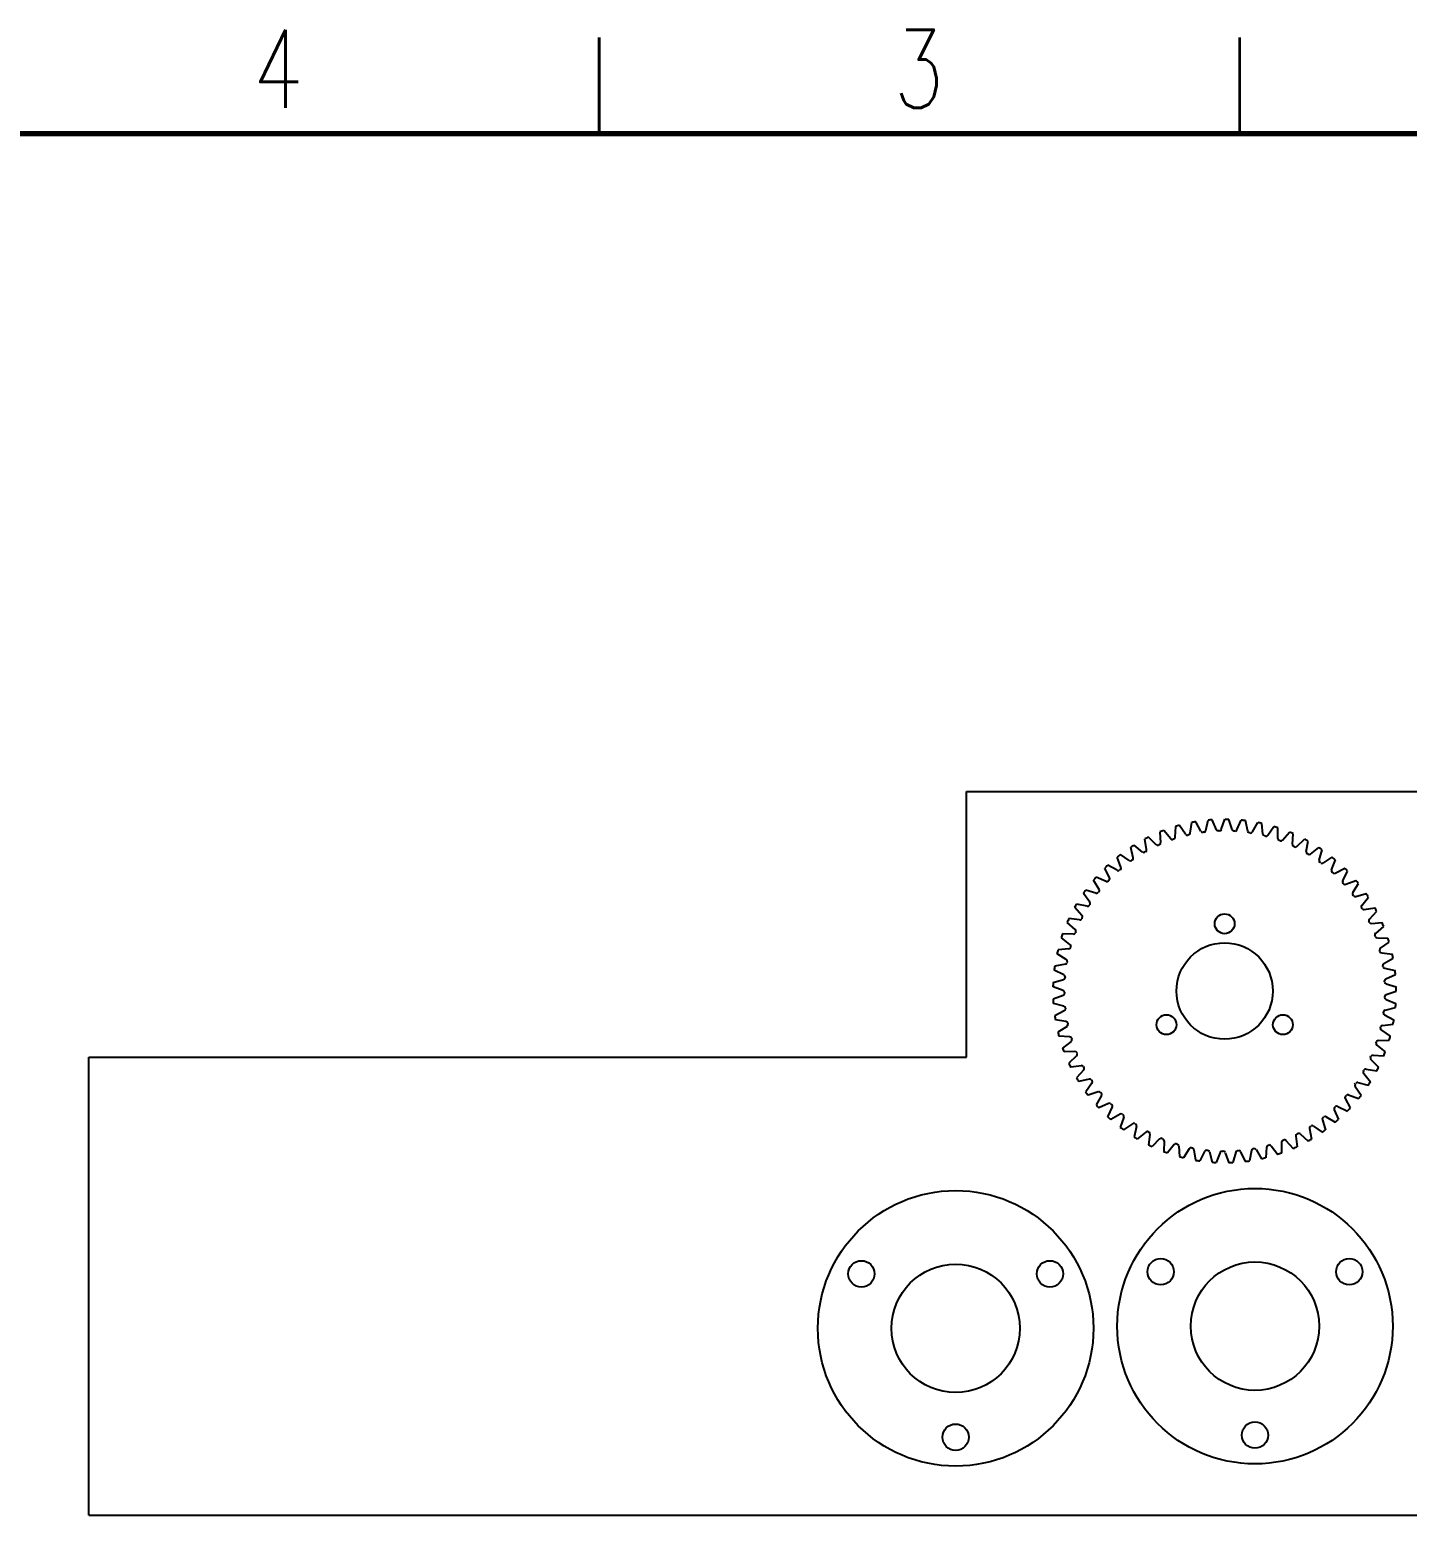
# Model space of a CAD drawing. Header units: millimetres. Extents: x 0 to 294, y 0 to 208.
# Drawn here: x 104.1 to 211.6, y 92.2 to 208.1 of the extents above; entities that cross this region are included whole.
import ezdxf

# ---------------------------------------------------------------- set-up
doc = ezdxf.new("R2010")
doc.units = ezdxf.units.MM
doc.styles.add('SLDTEXTSTYLE0', font='TXT', dxfattribs={"width": 0.75, "bigfont": 'bigfont'})

msp = doc.modelspace()

# ---------------------------------------------------------------- linework, layer by layer
at = {"color": 7, "linetype": 'Continuous', "lineweight": 35}
for p, q in [((148.5, 207.5), (148.5, 200)), ((148.5, 200), (148.5, 207.5)), ((198.5, 200), (198.5, 207.5))]:
    msp.add_line(p, q, dxfattribs=at)
at = {"color": 7, "linetype": 'Continuous', "lineweight": 70}
msp.add_line((10, 200), (287, 200), dxfattribs=at)
at = {"color": 7, "linetype": 'Continuous', "lineweight": 25}
for p, q in [((177.17, 127.91), (177.17, 148.66)), ((177.17, 148.66), (268.67, 148.66)), ((194.63, 145.4), (194.74, 146.23)), ((195.46, 145.55), (195.06, 146.29)), ((195.84, 145.6), (196.03, 146.41)), ((196.67, 145.67), (196.35, 146.44)), ((197.05, 145.69), (197.32, 146.48)), ((197.89, 145.68), (197.64, 146.47)), ((198.27, 145.65), (198.61, 146.41)), ((199.11, 145.56), (198.94, 146.38)), ((199.48, 145.5), (199.89, 146.23)), ((200.3, 145.33), (200.21, 146.16)), ((191.97, 144.5), (191.38, 145.09)), ((192.32, 144.66), (192.27, 145.49)), ((193.1, 144.96), (192.57, 145.61)), ((193.46, 145.09), (193.49, 145.92)), ((194.26, 145.32), (193.8, 146.01)), ((200.67, 145.24), (201.15, 145.92)), ((201.47, 144.99), (201.46, 145.82)), ((201.83, 144.86), (202.37, 145.49)), ((202.6, 144.53), (202.67, 145.36)), ((190.18, 143.48), (189.98, 144.29)), ((190.89, 143.93), (190.25, 144.46)), ((191.22, 144.12), (191.09, 144.94)), ((202.94, 144.36), (203.55, 144.94)), ((203.68, 143.97), (203.83, 144.78)), ((204.01, 143.77), (204.66, 144.28)), ((204.7, 143.3), (204.93, 144.1)), ((188.32, 141.92), (187.96, 142.67)), ((188.93, 142.5), (188.19, 142.89)), ((189.21, 142.74), (188.93, 143.53)), ((189.87, 143.26), (189.18, 143.73)), ((205.01, 143.07), (205.71, 143.52)), ((205.65, 142.54), (205.96, 143.31)), ((205.94, 142.28), (206.68, 142.66)), ((187.51, 141.01), (187.08, 141.72)), ((188.06, 141.64), (187.29, 141.97)), ((206.53, 141.69), (206.91, 142.43)), ((206.78, 141.41), (207.56, 141.71)), ((186.79, 140.02), (186.29, 140.69)), ((187.27, 140.71), (186.48, 140.96)), ((207.32, 140.76), (207.77, 141.46)), ((207.54, 140.46), (208.35, 140.68)), ((208.01, 139.76), (208.53, 140.41)), ((186.17, 138.98), (185.61, 139.59)), ((186.58, 139.7), (185.77, 139.87)), ((208.21, 139.43), (209.03, 139.58)), ((208.61, 138.7), (209.18, 139.3)), ((185.65, 137.87), (185.03, 138.43)), ((185.99, 138.64), (185.16, 138.73)), ((208.77, 138.35), (209.6, 138.42)), ((209.1, 137.58), (209.73, 138.12)), ((185.24, 136.72), (184.57, 137.22)), ((185.51, 137.52), (184.68, 137.53)), ((209.23, 137.22), (210.06, 137.21)), ((209.48, 136.42), (210.16, 136.9)), ((184.94, 135.54), (184.23, 135.97)), ((185.14, 136.36), (184.31, 136.29)), ((209.57, 136.05), (210.4, 135.96)), ((184.76, 134.34), (184.01, 134.7)), ((184.88, 135.17), (184.06, 135.02)), ((209.74, 135.23), (210.47, 135.65)), ((209.8, 134.86), (210.62, 134.69)), ((184.7, 133.12), (183.92, 133.4)), ((184.73, 133.96), (183.93, 133.73)), ((209.89, 134.02), (210.65, 134.36)), ((209.92, 133.64), (210.71, 133.4)), ((184.71, 132.74), (183.93, 132.43)), ((209.91, 132.42), (210.68, 132.1)), ((209.92, 132.8), (210.71, 133.07)), ((184.76, 131.9), (183.95, 132.11)), ((184.8, 131.52), (184.05, 131.15)), ((209.79, 131.21), (210.52, 130.82)), ((209.84, 131.59), (210.65, 131.78)), ((184.93, 130.69), (184.11, 130.83)), ((185.01, 130.32), (184.3, 129.88)), ((209.55, 130.02), (210.24, 129.55)), ((209.64, 130.39), (210.46, 130.5)), ((185.22, 129.51), (184.38, 129.56)), ((185.33, 129.15), (184.67, 128.63)), ((209.2, 128.85), (209.84, 128.32)), ((209.32, 129.21), (210.15, 129.24)), ((108.67, 92.16), (108.67, 127.91)), ((108.67, 127.91), (177.17, 127.91)), ((185.62, 128.36), (184.78, 128.33)), ((185.76, 128.01), (185.16, 127.44)), ((208.74, 127.72), (209.32, 127.13)), ((208.89, 128.07), (209.72, 128.02)), ((186.13, 127.25), (185.3, 127.14)), ((186.31, 126.92), (185.76, 126.29)), ((208.17, 126.65), (208.7, 126)), ((208.35, 126.97), (209.18, 126.84)), ((186.74, 126.2), (185.93, 126.01)), ((186.95, 125.88), (186.47, 125.2)), ((207.49, 125.63), (207.96, 124.94)), ((207.71, 125.94), (208.52, 125.73)), ((187.45, 125.21), (186.66, 124.94)), ((187.69, 124.92), (187.28, 124.2)), ((188.26, 124.3), (187.5, 123.95)), ((206.73, 124.68), (207.12, 123.95)), ((206.98, 124.97), (207.76, 124.68)), ((188.53, 124.03), (188.18, 123.27)), ((189.15, 123.46), (188.43, 123.05)), ((189.44, 123.22), (189.17, 122.43)), ((204.94, 123.03), (205.19, 122.23)), ((205.24, 123.26), (205.95, 122.83)), ((205.87, 123.81), (206.2, 123.04)), ((206.15, 124.07), (206.9, 123.71)), ((190.11, 122.72), (189.43, 122.24)), ((190.43, 122.51), (190.24, 121.7)), ((191.15, 122.07), (190.52, 121.53)), ((191.48, 121.89), (191.37, 121.07)), ((203.2, 121.92), (203.82, 121.36)), ((203.93, 122.34), (204.1, 121.52)), ((204.25, 122.54), (204.92, 122.05)), ((192.24, 121.53), (191.66, 120.93)), ((192.59, 121.38), (192.56, 120.55)), ((193.38, 121.09), (192.86, 120.44)), ((193.74, 120.98), (193.79, 120.15)), ((194.55, 120.77), (194.1, 120.07)), ((194.92, 120.69), (195.05, 119.87)), ((199.4, 120.64), (199.25, 119.82)), ((199.77, 120.7), (200.2, 119.99)), ((200.59, 120.9), (200.52, 120.06)), ((200.95, 121), (201.45, 120.33)), ((201.75, 121.27), (201.76, 120.43)), ((202.1, 121.41), (202.66, 120.79)), ((202.87, 121.75), (202.96, 120.92)), ((195.75, 120.56), (195.37, 119.82)), ((196.13, 120.52), (196.34, 119.71)), ((196.97, 120.47), (196.66, 119.69)), ((197.35, 120.46), (197.63, 119.68)), ((198.19, 120.49), (197.96, 119.69)), ((198.56, 120.53), (198.92, 119.77)), ((108.67, 92.16), (268.67, 92.16))]:
    msp.add_line(p, q, dxfattribs=at)
for centre, radius in [((197.31, 138.33), 0.775), ((197.31, 133.08), 3.76), ((192.77, 130.45), 0.775), ((201.86, 130.45), 0.775), ((176.32, 106.75), 10.75), ((199.68, 106.92), 10.75), ((168.96, 111), 1.03), ((176.32, 106.75), 5.01), ((183.68, 111), 1.03), ((192.32, 111.17), 1.03), ((199.68, 106.92), 5.01), ((207.04, 111.17), 1.03), ((176.32, 98.25), 1.03), ((199.68, 98.42), 1.03)]:
    msp.add_circle(centre, radius, dxfattribs=at)
for centre, radius, start, end in [((197.31, 133.08), 13.4, 99.6671, 101.057), ((197.31, 133.08), 13.4, 94.1287, 95.5185), ((197.31, 133.08), 13.4, 88.5902, 89.9801), ((197.31, 133.08), 13.4, 83.0517, 84.4416), ((197.31, 133.08), 13.4, 77.5133, 78.9031), ((197.31, 133.08), 13.4, 116.2825, 117.6724), ((197.31, 133.08), 13.4, 110.744, 112.1339), ((193.22, 145.05), 0.15, 213.3803, 288.8716), ((193.31, 145.07), 0.15, 288.4679, 3.9592), ((197.31, 133.08), 13.4, 105.2056, 106.5954), ((194.4, 145.39), 0.15, 207.8419, 283.3331), ((197.31, 133.08), 12.5, 102.9294, 103.3331), ((194.48, 145.41), 0.15, 282.9294, 358.4207), ((195.6, 145.61), 0.15, 202.3034, 277.7947), ((197.31, 133.08), 12.5, 97.391, 97.7947), ((195.69, 145.62), 0.15, 277.391, 352.8822), ((196.82, 145.72), 0.15, 196.7649, 272.2562), ((197.31, 133.08), 12.5, 91.8525, 92.2562), ((196.91, 145.72), 0.15, 271.8525, 347.3438), ((198.04, 145.71), 0.15, 191.2265, 266.7177), ((197.31, 133.08), 12.5, 86.314, 86.7177), ((198.13, 145.7), 0.15, 266.314, 341.8053), ((199.25, 145.58), 0.15, 185.688, 261.1793), ((197.31, 133.08), 12.5, 80.7756, 81.1793), ((199.34, 145.56), 0.15, 260.7756, 336.2669), ((200.45, 145.33), 0.15, 180.1495, 255.6408), ((197.31, 133.08), 12.5, 75.2371, 75.6408), ((200.54, 145.31), 0.15, 255.2371, 330.7284), ((197.31, 133.08), 13.4, 71.9748, 73.3647), ((201.62, 144.97), 0.15, 174.6111, 250.1024), ((197.31, 133.08), 13.4, 66.4363, 67.8262), ((197.31, 133.08), 13.4, 121.821, 123.2108), ((191, 144.04), 0.15, 224.4572, 299.9485), ((197.31, 133.08), 12.5, 119.5448, 119.9485), ((191.08, 144.08), 0.15, 299.5448, 15.0361), ((192.09, 144.6), 0.15, 218.9188, 294.41), ((197.31, 133.08), 12.5, 114.0064, 114.41), ((192.17, 144.63), 0.15, 294.0064, 9.4976), ((197.31, 133.08), 12.5, 108.4679, 108.8716), ((197.31, 133.08), 12.5, 69.6987, 70.1024), ((201.7, 144.94), 0.15, 249.6987, 325.1899), ((202.75, 144.5), 0.15, 169.0726, 244.5639), ((197.31, 133.08), 12.5, 64.1602, 64.5639), ((202.83, 144.46), 0.15, 244.1602, 319.6515), ((197.31, 133.08), 13.4, 60.8979, 62.2877), ((203.83, 143.92), 0.15, 163.5342, 239.0254), ((197.31, 133.08), 12.5, 58.6217, 59.0254), ((197.31, 133.08), 13.4, 55.3594, 56.7493), ((197.31, 133.08), 13.4, 132.8979, 134.2877), ((197.31, 133.08), 13.4, 127.3594, 128.7493), ((189.08, 142.68), 0.15, 310.6217, 26.113), ((189.97, 143.38), 0.15, 229.9957, 305.487), ((197.31, 133.08), 12.5, 125.0833, 125.487), ((190.04, 143.43), 0.15, 305.0833, 20.5745), ((203.9, 143.88), 0.15, 238.6217, 314.113), ((204.84, 143.24), 0.15, 157.9957, 233.487), ((197.31, 133.08), 12.5, 53.0833, 53.487), ((204.91, 143.19), 0.15, 233.0833, 308.5745), ((197.31, 133.08), 13.4, 49.821, 51.2108), ((197.31, 133.08), 13.4, 44.2825, 45.6724), ((197.31, 133.08), 13.4, 138.4363, 139.8262), ((188.13, 141.77), 0.15, 241.0726, 316.5639), ((197.31, 133.08), 12.5, 136.1602, 136.5639), ((188.19, 141.84), 0.15, 316.1602, 31.6515), ((189.01, 142.62), 0.15, 235.5342, 311.0254), ((197.31, 133.08), 12.5, 130.6217, 131.0254), ((205.79, 142.47), 0.15, 152.4572, 227.9485), ((197.31, 133.08), 12.5, 47.5448, 47.9485), ((205.85, 142.41), 0.15, 227.5448, 303.0361), ((206.65, 141.61), 0.15, 146.9188, 222.41), ((197.31, 133.08), 12.5, 42.0064, 42.41), ((197.31, 133.08), 13.4, 38.744, 40.1339), ((197.31, 133.08), 13.4, 143.9748, 145.3647), ((187.33, 140.85), 0.15, 246.6111, 322.1024), ((197.31, 133.08), 12.5, 141.6987, 142.1024), ((187.39, 140.92), 0.15, 321.6987, 37.1899), ((206.71, 141.54), 0.15, 222.0064, 297.4976), ((207.43, 140.67), 0.15, 141.3803, 216.8716), ((197.31, 133.08), 12.5, 36.4679, 36.8716), ((207.49, 140.6), 0.15, 216.4679, 291.9592), ((197.31, 133.08), 13.4, 33.2056, 34.5954), ((197.31, 133.08), 13.4, 149.5133, 150.9031), ((186.63, 139.85), 0.15, 252.1495, 327.6408), ((197.31, 133.08), 12.5, 147.2371, 147.6408), ((186.68, 139.92), 0.15, 327.2371, 42.7284), ((208.12, 139.65), 0.15, 135.8419, 211.3331), ((197.31, 133.08), 12.5, 30.9294, 31.3331), ((208.17, 139.58), 0.15, 210.9294, 286.4207), ((197.31, 133.08), 13.4, 27.6671, 29.057), ((197.31, 133.08), 13.4, 155.0517, 156.4416), ((186.03, 138.78), 0.15, 257.688, 333.1793), ((197.31, 133.08), 12.5, 152.7756, 153.1793), ((186.07, 138.86), 0.15, 332.7756, 48.2669), ((208.7, 138.58), 0.15, 130.3034, 205.7947), ((197.31, 133.08), 12.5, 25.391, 25.7947), ((208.74, 138.5), 0.15, 205.391, 280.8822), ((197.31, 133.08), 13.4, 22.1287, 23.5185), ((197.31, 133.08), 13.4, 160.5902, 161.9801), ((185.53, 137.67), 0.15, 263.2265, 338.7177), ((185.56, 137.75), 0.15, 338.314, 53.8053), ((197.31, 133.08), 12.5, 158.314, 158.7177), ((209.18, 137.46), 0.15, 124.7649, 200.2562), ((197.31, 133.08), 12.5, 19.8525, 20.2562), ((209.21, 137.37), 0.15, 199.8525, 275.3438), ((197.31, 133.08), 13.4, 16.5902, 17.9801), ((197.31, 133.08), 13.4, 166.1287, 167.5185), ((185.14, 136.51), 0.15, 268.7649, 344.2562), ((185.16, 136.59), 0.15, 343.8525, 59.3438), ((197.31, 133.08), 12.5, 163.8525, 164.2562), ((209.55, 136.29), 0.15, 119.2265, 194.7177), ((197.31, 133.08), 12.5, 14.314, 14.7177), ((209.57, 136.2), 0.15, 194.314, 269.8053), ((197.31, 133.08), 13.4, 11.0517, 12.4416), ((197.31, 133.08), 13.4, 171.6671, 173.057), ((184.86, 135.32), 0.15, 274.3034, 349.7947), ((184.88, 135.41), 0.15, 349.391, 64.8822), ((197.31, 133.08), 12.5, 169.391, 169.7947), ((209.8, 135.09), 0.15, 113.688, 189.1793), ((197.31, 133.08), 12.5, 8.7756, 9.1793), ((209.82, 135.01), 0.15, 188.7756, 264.2669), ((197.31, 133.08), 13.4, 5.5133, 6.9031), ((197.31, 133.08), 13.4, 177.2056, 178.5954), ((184.71, 134.11), 0.15, 279.8419, 355.3331), ((184.71, 134.19), 0.15, 354.9294, 70.4207), ((197.31, 133.08), 12.5, 174.9294, 175.3331), ((209.94, 133.88), 0.15, 108.1495, 183.6408), ((197.31, 133.08), 12.5, 3.2371, 3.6408), ((209.94, 133.79), 0.15, 183.2371, 258.7284), ((197.31, 133.08), 13.4, 359.9748, 1.3647), ((197.31, 133.08), 13.4, 182.744, 184.1339), ((184.67, 132.97), 0.15, 0.4679, 75.9592), ((184.67, 132.88), 0.15, 285.3803, 0.8716), ((197.31, 133.08), 12.5, 180.4679, 180.8716), ((197.31, 133.08), 12.5, 357.6987, 358.1024), ((209.95, 132.57), 0.15, 177.6987, 253.1899), ((209.96, 132.66), 0.15, 102.6111, 178.1024), ((197.31, 133.08), 13.4, 188.2825, 189.6724), ((184.73, 131.75), 0.15, 6.0064, 81.4976), ((184.74, 131.66), 0.15, 290.9188, 6.41), ((197.31, 133.08), 12.5, 186.0064, 186.41), ((197.31, 133.08), 12.5, 352.1602, 352.5639), ((209.85, 131.35), 0.15, 172.1602, 247.6515), ((209.86, 131.44), 0.15, 97.0726, 172.5639), ((197.31, 133.08), 13.4, 354.4363, 355.8262), ((197.31, 133.08), 13.4, 193.821, 195.2108), ((184.92, 130.54), 0.15, 11.5448, 87.0361), ((184.94, 130.46), 0.15, 296.4572, 11.9485), ((197.31, 133.08), 12.5, 191.5448, 191.9485), ((209.62, 130.15), 0.15, 166.6217, 242.113), ((197.31, 133.08), 12.5, 346.6217, 347.0254), ((209.64, 130.24), 0.15, 91.5342, 167.0254), ((197.31, 133.08), 13.4, 348.8979, 350.2877), ((185.22, 129.36), 0.15, 17.0833, 92.5745), ((185.25, 129.28), 0.15, 301.9957, 17.487), ((197.31, 133.08), 12.5, 197.0833, 197.487), ((209.28, 128.98), 0.15, 161.0833, 236.5745), ((197.31, 133.08), 12.5, 341.0833, 341.487), ((209.31, 129.06), 0.15, 85.9957, 161.487), ((197.31, 133.08), 13.4, 343.3594, 344.7493), ((197.31, 133.08), 13.4, 199.3594, 200.7493), ((185.64, 128.21), 0.15, 22.6217, 98.113), ((185.67, 128.13), 0.15, 307.5342, 23.0254), ((197.31, 133.08), 12.5, 202.6217, 203.0254), ((208.83, 127.84), 0.15, 155.5448, 231.0361), ((197.31, 133.08), 12.5, 335.5448, 335.9485), ((208.87, 127.92), 0.15, 80.4572, 155.9485), ((197.31, 133.08), 13.4, 337.821, 339.2108), ((197.31, 133.08), 13.4, 204.8979, 206.2877), ((186.16, 127.11), 0.15, 28.1602, 103.6515), ((197.31, 133.08), 12.5, 208.1602, 208.5639), ((186.2, 127.03), 0.15, 313.0726, 28.5639), ((208.27, 126.75), 0.15, 150.0064, 225.4976), ((197.31, 133.08), 12.5, 330.0064, 330.41), ((208.31, 126.83), 0.15, 74.9188, 150.41), ((197.31, 133.08), 13.4, 332.2825, 333.6724), ((197.31, 133.08), 13.4, 210.4363, 211.8262), ((186.79, 126.06), 0.15, 33.6987, 109.1899), ((197.31, 133.08), 12.5, 213.6987, 214.1024), ((186.84, 125.98), 0.15, 318.6111, 34.1024), ((207.61, 125.72), 0.15, 144.4679, 219.9592), ((197.31, 133.08), 12.5, 324.4679, 324.8716), ((207.66, 125.8), 0.15, 69.3803, 144.8716), ((197.31, 133.08), 13.4, 326.744, 328.1339), ((197.31, 133.08), 13.4, 215.9748, 217.3647), ((197.31, 133.08), 13.4, 221.5133, 222.9031), ((187.52, 125.07), 0.15, 39.2371, 114.7284), ((197.31, 133.08), 12.5, 219.2371, 219.6408), ((187.57, 125.01), 0.15, 324.1495, 39.6408), ((188.33, 124.17), 0.15, 44.7756, 120.2669), ((197.31, 133.08), 12.5, 224.7756, 225.1793), ((188.4, 124.1), 0.15, 329.688, 45.1793), ((206.07, 123.95), 0.15, 58.3034, 133.7947), ((206.85, 124.77), 0.15, 138.9294, 214.4207), ((197.31, 133.08), 12.5, 318.9294, 319.3331), ((206.91, 124.83), 0.15, 63.8419, 139.3331), ((197.31, 133.08), 13.4, 321.2056, 322.5954), ((197.31, 133.08), 13.4, 227.0517, 228.4416), ((189.24, 123.34), 0.15, 50.314, 125.8053), ((197.31, 133.08), 12.5, 230.314, 230.7177), ((189.31, 123.28), 0.15, 335.2265, 50.7177), ((205.08, 123.09), 0.15, 127.8525, 203.3438), ((197.31, 133.08), 12.5, 307.8525, 308.2562), ((205.15, 123.14), 0.15, 52.7649, 128.2562), ((206, 123.88), 0.15, 133.391, 208.8822), ((197.31, 133.08), 12.5, 313.391, 313.7947), ((197.31, 133.08), 13.4, 310.1287, 311.5185), ((197.31, 133.08), 13.4, 315.6671, 317.057), ((197.31, 133.08), 13.4, 232.5902, 233.9801), ((190.21, 122.61), 0.15, 55.8525, 131.3438), ((197.31, 133.08), 12.5, 235.8525, 236.2562), ((190.29, 122.56), 0.15, 340.7649, 56.2562), ((191.26, 121.97), 0.15, 61.391, 136.8822), ((197.31, 133.08), 12.5, 241.391, 241.7947), ((191.34, 121.93), 0.15, 346.3034, 61.7947), ((203.01, 121.78), 0.15, 116.7756, 192.2669), ((197.31, 133.08), 12.5, 296.7756, 297.1793), ((203.09, 121.82), 0.15, 41.688, 117.1793), ((204.08, 122.39), 0.15, 122.314, 197.8053), ((197.31, 133.08), 12.5, 302.314, 302.7177), ((204.15, 122.43), 0.15, 47.2265, 122.7177), ((197.31, 133.08), 13.4, 304.5902, 305.9801), ((197.31, 133.08), 13.4, 238.1287, 239.5185), ((197.31, 133.08), 13.4, 243.6671, 245.057), ((192.36, 121.44), 0.15, 66.9294, 142.4207), ((197.31, 133.08), 12.5, 246.9294, 247.3331), ((192.44, 121.4), 0.15, 351.8419, 67.3331), ((193.5, 121.01), 0.15, 72.4679, 147.9592), ((197.31, 133.08), 12.5, 252.4679, 252.8716), ((193.59, 120.99), 0.15, 357.3803, 72.8716), ((194.69, 120.7), 0.15, 78.0064, 153.4976), ((197.31, 133.08), 12.5, 258.0064, 258.41), ((194.77, 120.68), 0.15, 2.9188, 78.41), ((195.89, 120.51), 0.15, 83.5448, 159.0361), ((197.31, 133.08), 12.5, 263.5448, 263.9485), ((195.98, 120.5), 0.15, 8.4572, 83.9485), ((198.33, 120.47), 0.15, 94.6217, 170.113), ((197.31, 133.08), 12.5, 274.6217, 275.0254), ((198.42, 120.48), 0.15, 19.5342, 95.0254), ((199.55, 120.62), 0.15, 100.1602, 175.6515), ((197.31, 133.08), 12.5, 280.1602, 280.5639), ((199.63, 120.64), 0.15, 25.0726, 100.5639), ((200.74, 120.9), 0.15, 105.6987, 181.1899), ((197.31, 133.08), 12.5, 285.6987, 286.1024), ((200.82, 120.92), 0.15, 30.6111, 106.1024), ((201.9, 121.29), 0.15, 111.2371, 186.7284), ((197.31, 133.08), 12.5, 291.2371, 291.6408), ((201.98, 121.32), 0.15, 36.1495, 111.6408), ((197.31, 133.08), 13.4, 293.5133, 294.9031), ((197.31, 133.08), 13.4, 299.0517, 300.4416), ((197.31, 133.08), 13.4, 249.2056, 250.5954), ((197.31, 133.08), 13.4, 254.744, 256.1339), ((197.31, 133.08), 13.4, 260.2825, 261.6724), ((197.31, 133.08), 13.4, 265.821, 267.2108), ((197.11, 120.43), 0.15, 89.0833, 164.5745), ((197.31, 133.08), 12.5, 269.0833, 269.487), ((197.2, 120.43), 0.15, 13.9957, 89.487), ((197.31, 133.08), 13.4, 271.3594, 272.7493), ((197.31, 133.08), 13.4, 276.8979, 278.2877), ((197.31, 133.08), 13.4, 282.4363, 283.8262), ((197.31, 133.08), 13.4, 287.9748, 289.3647)]:
    msp.add_arc(centre, radius, start, end, dxfattribs=at)

# ---------------------------------------------------------------- texts
at = {"color": 7, "linetype": 'Continuous', "lineweight": 0, "char_height": 6.1, "attachment_point": 2, "style": 'SLDTEXTSTYLE0'}
for s, insert in [('4', (123.44, 208.11)), ('3', (173.44, 208.11))]:
    msp.add_mtext(s, dxfattribs=dict(at, insert=insert))

doc.saveas('drawing.dxf')
